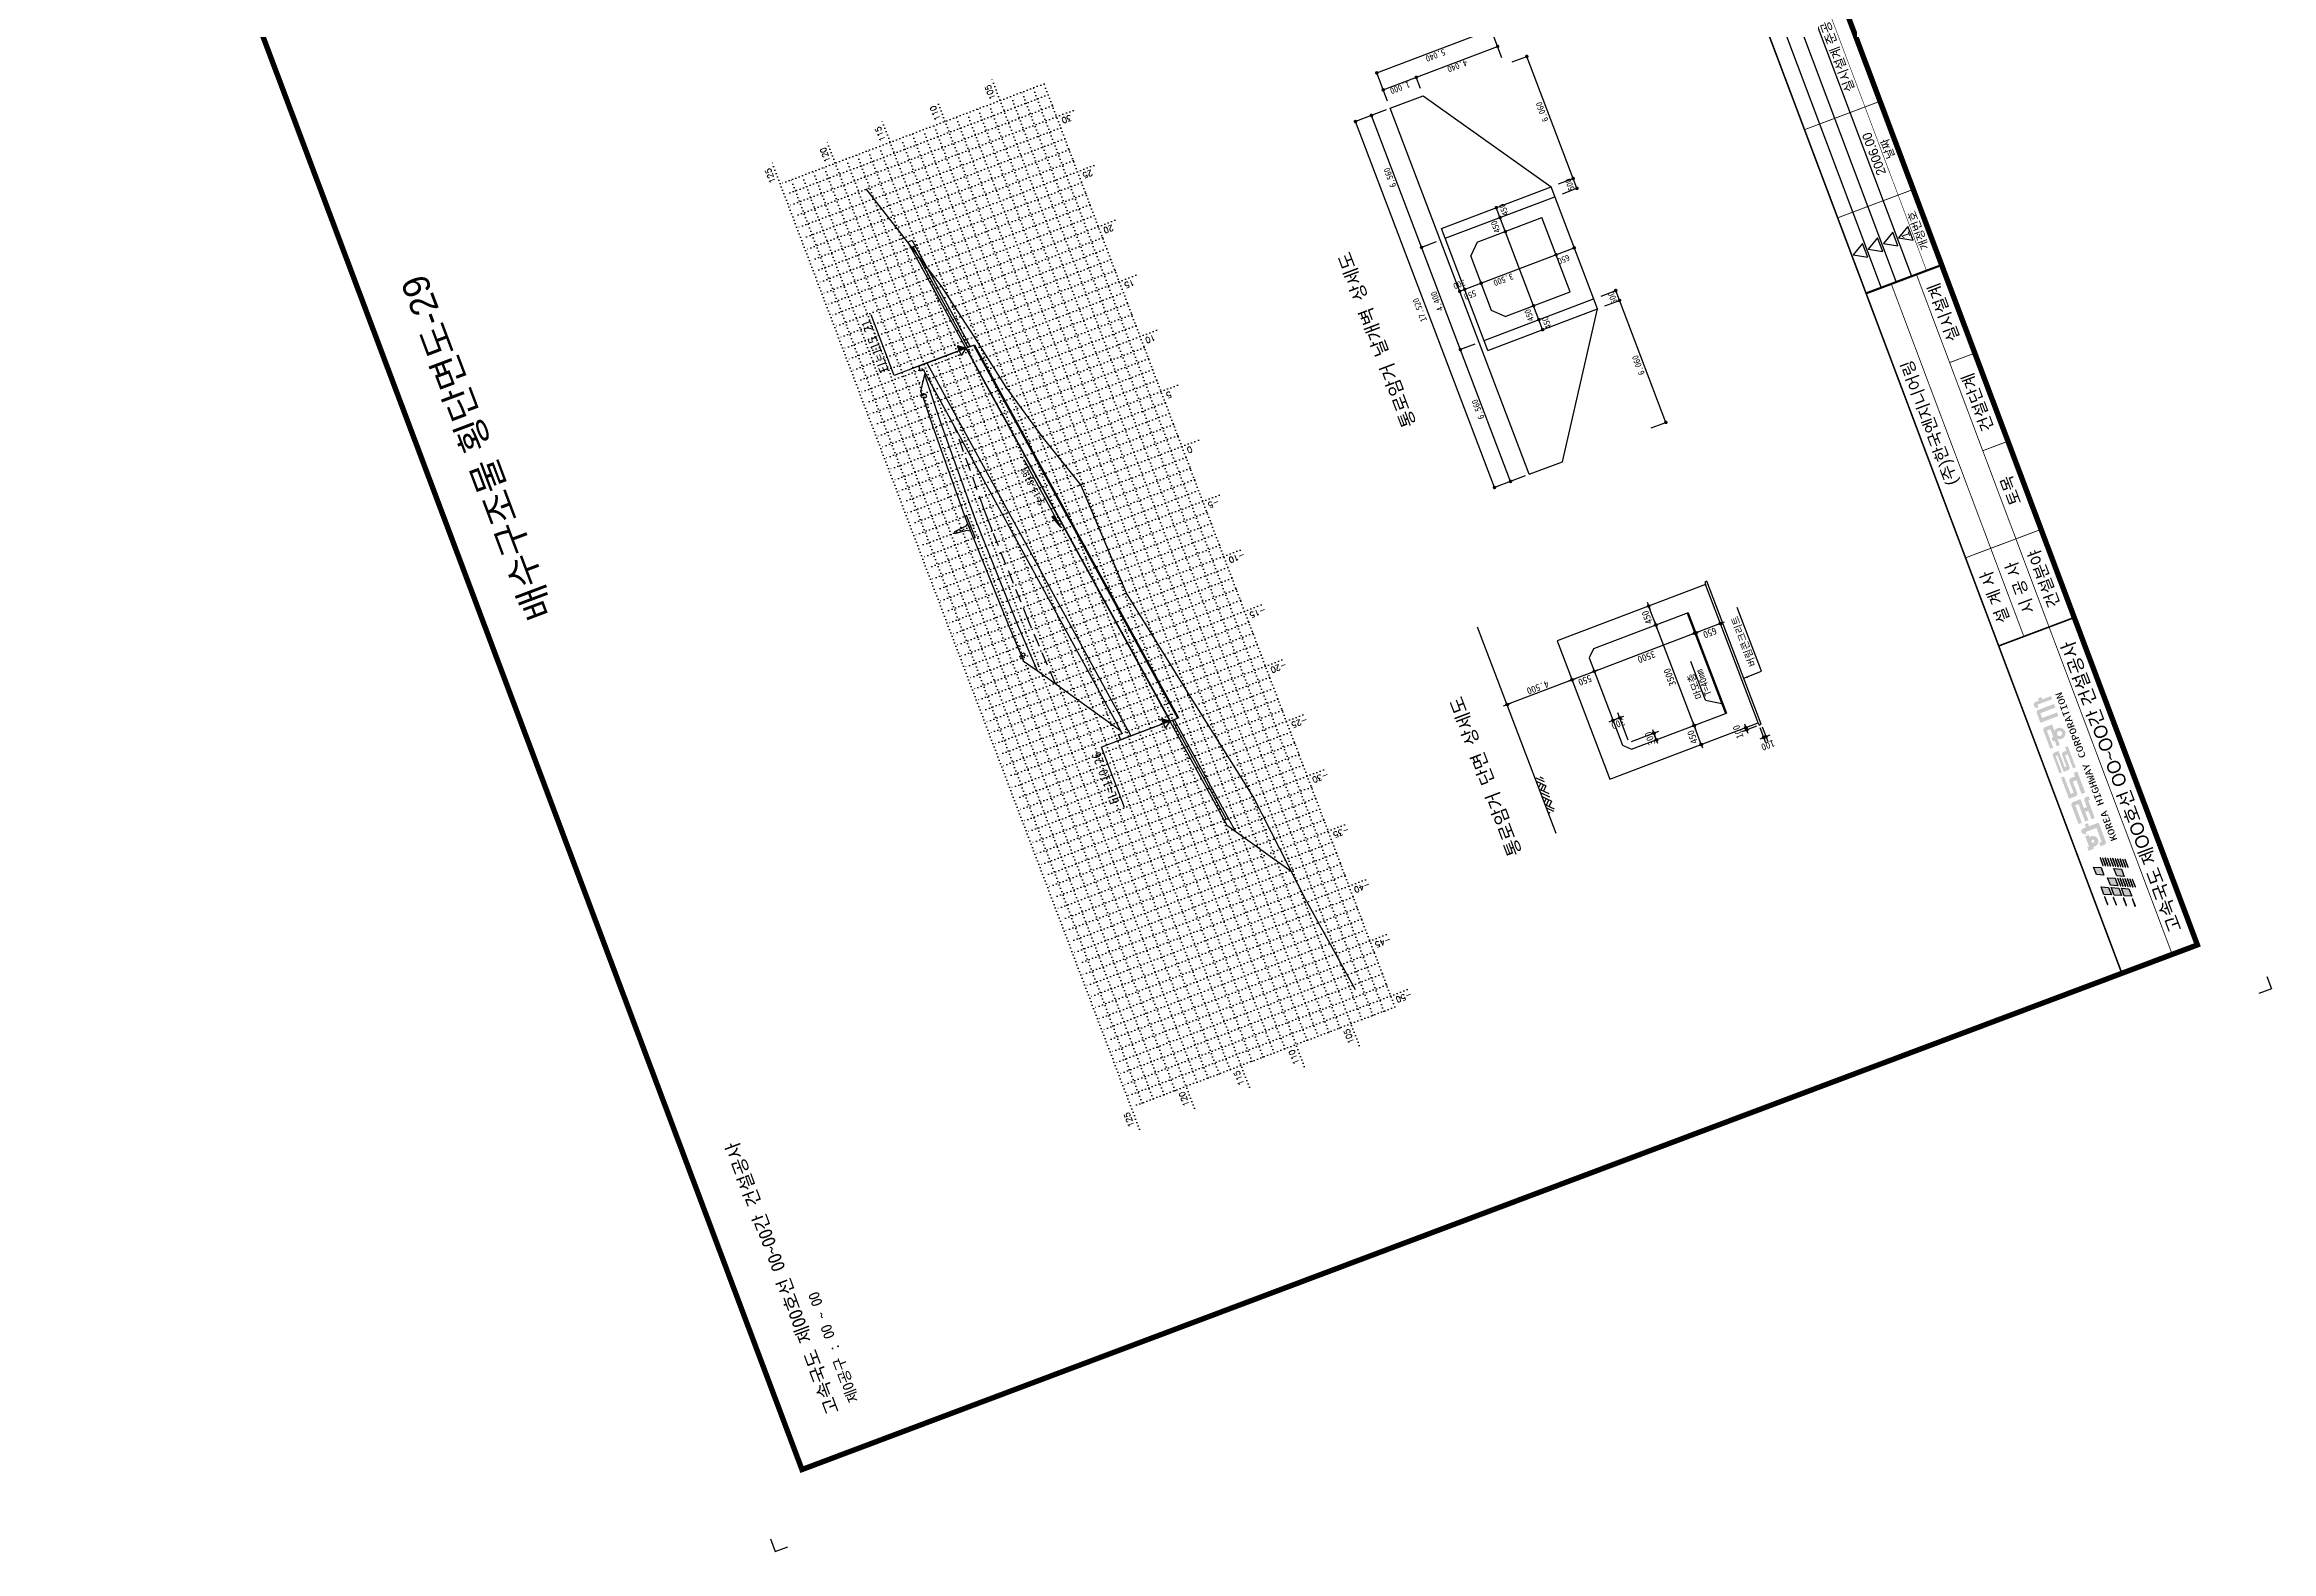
# Model space of a CAD drawing. Extents: x 217521 to 218543, y 254603 to 255798.
# Drawn here: x 217550 to 218543, y 254603 to 255275 of the extents above; entities that cross this region are included whole.
import ezdxf
from ezdxf.enums import TextEntityAlignment as Align

# ---------------------------------------------------------------- set-up
doc = ezdxf.new("R2010")
doc.units = 0
doc.header["$LTSCALE"] = 12
doc.header["$MEASUREMENT"] = 0
for name, pattern in [('A-DASHD01', [0.75, 0.5, -0.25]), ('A-DOTLN01H', [0.125, 0, -0.125]), ('CONTIN', [1000.001, 1000, -0.001])]:
    doc.linetypes.add(name, pattern=pattern)
doc.layers.get('0').update_dxf_attribs({"linetype": 'CONTINUOUS'})
for name, color, linetype in [('CC-BEDF', 3, 'A-DASHD01'), ('CC-CNTL', 1, 'A-DASHD01'), ('CC-DGNL', 7, 'CONTINUOUS'), ('CC-DIML', 1, 'CONTINUOUS'), ('CC-DIMT', 3, 'CONTINUOUS'), ('CC-DSTR-NEWC', 4, 'CONTINUOUS'), ('CC-FILL', 4, 'CONTINUOUS'), ('CC-GRID-MAJR', 3, 'A-DOTLN01H'), ('CC-GRID-MINR', 1, 'A-DOTLN01H'), ('CC-GRID-TEXT', 2, 'CONTINUOUS'), ('CC-GRND', 3, 'CONTINUOUS'), ('CC-LEAD', 1, 'CONTINUOUS'), ('CC-LEAL', 1, 'CONTINUOUS'), ('CC-LEAT', 3, 'CONTINUOUS'), ('CC-PAVE-BORD', 1, 'CONTINUOUS'), ('CC-PAVE-SGRD', 4, 'CONTINUOUS'), ('CC-STRU-MISC', 2, 'CONTINUOUS'), ('CX-BORD-LIN1', 4, 'CONTINUOUS'), ('CX-BORD-LIN2', 3, 'CONTINUOUS'), ('CX-BORD-TEX2', 7, 'CONTINUOUS'), ('CX-BORD-TEX3', 6, 'CONTINUOUS'), ('CX-MISC', 2, 'CONTINUOUS'), ('CZ-DIML', 1, 'CONTINUOUS'), ('CZ-SYMB', 2, 'CONTINUOUS'), ('CZ-TEX1', 6, 'CONTINUOUS')]:
    doc.layers.add(name, color=color, linetype=linetype)
doc.styles.add('LOGOTEXT1', font='DotumChe.ttf', dxfattribs={"width": 0.97})
doc.styles.get("Standard").update_dxf_attribs({"font": 'txt.shx', "bigfont": 'WHGTXT.SHX'})
doc.styles.add('TB_TEXT', font='Dotum.ttf')
doc.styles.add('TB_WBTXT', font='HYGTRE.TTF')
doc.styles.add('TB_WMTXT', font='DotumChe.ttf')
doc.styles.add('돋움체', font='DotumChe.ttf')
doc.styles.add('상세제목', font='DotumChe.ttf')

# ---------------------------------------------------------------- blocks, each defined once
blk = doc.blocks.new('CXGLOGO-UNIT-KHCS')
h = blk.add_hatch(color=256)
h.paths.add_polyline_path([(-7.93, -3.42), (-7.86, -3.27), (-10.86, -3.27), (-10.93, -3.42)])
h.paths.add_polyline_path([(-6.56, -0.42), (-6.49, -0.27), (-9.49, -0.27), (-9.56, -0.42)])
h.paths.add_polyline_path([(-5.01, 2.99), (-4.94, 3.14), (-7.94, 3.14), (-8.01, 2.99)])
h.paths.add_polyline_path([(-3.67, 5.93), (-3.6, 6.08), (-6.61, 6.08), (-6.67, 5.93)])
h.paths.add_polyline_path([(6.64, -6.02), (6.71, -5.87), (3.71, -5.87), (3.64, -6.02)])
h.paths.add_polyline_path([(7.02, -5.19), (7.09, -5.04), (4.09, -5.04), (4.02, -5.19)])
h.paths.add_polyline_path([(7.4, -4.36), (7.47, -4.21), (4.47, -4.21), (4.4, -4.36)])
h.paths.add_polyline_path([(7.78, -3.54), (7.84, -3.39), (4.84, -3.39), (4.77, -3.54)])
h.paths.add_polyline_path([(8.15, -2.71), (8.22, -2.56), (5.22, -2.56), (5.15, -2.71)])
h.paths.add_polyline_path([(8.53, -1.88), (8.6, -1.73), (5.6, -1.73), (5.53, -1.88)])
h.paths.add_polyline_path([(8.91, -1.05), (8.97, -0.9), (5.97, -0.9), (5.9, -1.05)])
h.paths.add_polyline_path([(9.34, -0.09), (9.41, 0.06), (6.41, 0.06), (6.34, -0.09)])
h.paths.add_polyline_path([(9.72, 0.74), (9.79, 0.89), (6.78, 0.89), (6.72, 0.74)])
h.paths.add_polyline_path([(10.09, 1.57), (10.16, 1.72), (7.16, 1.72), (7.09, 1.57)])
h.paths.add_polyline_path([(10.47, 2.4), (10.54, 2.55), (7.54, 2.55), (7.47, 2.4)])
h.paths.add_polyline_path([(-1.21, -5.97), (-1.14, -5.82), (-4.14, -5.82), (-4.21, -5.97)])
h.paths.add_polyline_path([(-0.83, -5.14), (-0.76, -4.99), (-3.76, -4.99), (-3.83, -5.14)])
h.paths.add_polyline_path([(-0.45, -4.31), (-0.39, -4.16), (-3.39, -4.16), (-3.46, -4.31)])
h.paths.add_polyline_path([(-0.08, -3.48), (-0.01, -3.33), (-3.01, -3.33), (-3.08, -3.48)])
h.paths.add_polyline_path([(0.3, -2.65), (0.37, -2.5), (-2.63, -2.5), (-2.7, -2.65)])
h.paths.add_polyline_path([(1.05, -1), (1.12, -0.85), (-1.88, -0.85), (-1.95, -1)])
h.paths.add_polyline_path([(0.68, -1.83), (0.74, -1.68), (-2.26, -1.68), (-2.32, -1.83)])
h.paths.add_polyline_path([(2.06, -0.9), (5.01, -0.9), (3.85, -3.44), (0.9, -3.44)])
h.paths.add_polyline_path([(5.19, 5.99), (8.14, 5.99), (6.98, 3.44), (4.03, 3.44)])
h.paths.add_polyline_path([(-2.69, 5.99), (0.26, 5.99), (-0.89, 3.44), (-3.85, 3.44)])
h.paths.add_polyline_path([(-0.32, 2.54), (2.63, 2.54), (1.48, 0), (-1.48, 0)])
h.paths.add_polyline_path([(-5.82, -0.9), (-2.87, -0.9), (-4.02, -3.44), (-6.98, -3.44)])
h.paths.add_polyline_path([(-4.26, 2.54), (-1.3, 2.54), (-2.46, 0), (-5.41, 0)])
at = {"linetype": 'Continuous'}
for points in [[(-5.01, 2.99), (-4.94, 3.14), (-7.94, 3.14), (-8.01, 2.99)], [(-3.67, 5.93), (-3.6, 6.08), (-6.61, 6.08), (-6.67, 5.93)], [(-4.26, 2.54), (-1.3, 2.54), (-2.46, 0), (-5.41, 0)], [(-2.69, 5.99), (0.26, 5.99), (-0.89, 3.44), (-3.85, 3.44)], [(-0.32, 2.54), (2.63, 2.54), (1.48, 0), (-1.48, 0)], [(5.19, 5.99), (8.14, 5.99), (6.98, 3.44), (4.03, 3.44)], [(9.34, -0.09), (9.41, 0.06), (6.41, 0.06), (6.34, -0.09)], [(9.72, 0.74), (9.79, 0.89), (6.78, 0.89), (6.72, 0.74)], [(10.09, 1.57), (10.16, 1.72), (7.16, 1.72), (7.09, 1.57)], [(10.47, 2.4), (10.54, 2.55), (7.54, 2.55), (7.47, 2.4)], [(-7.93, -3.42), (-7.86, -3.27), (-10.86, -3.27), (-10.93, -3.42)], [(-6.56, -0.42), (-6.49, -0.27), (-9.49, -0.27), (-9.56, -0.42)], [(-5.82, -0.9), (-2.87, -0.9), (-4.02, -3.44), (-6.98, -3.44)], [(-1.21, -5.97), (-1.14, -5.82), (-4.14, -5.82), (-4.21, -5.97)], [(-0.83, -5.14), (-0.76, -4.99), (-3.76, -4.99), (-3.83, -5.14)], [(-0.45, -4.31), (-0.39, -4.16), (-3.39, -4.16), (-3.46, -4.31)], [(-0.08, -3.48), (-0.01, -3.33), (-3.01, -3.33), (-3.08, -3.48)], [(0.3, -2.65), (0.37, -2.5), (-2.63, -2.5), (-2.7, -2.65)], [(0.68, -1.83), (0.74, -1.68), (-2.26, -1.68), (-2.32, -1.83)], [(1.05, -1), (1.12, -0.85), (-1.88, -0.85), (-1.95, -1)], [(2.06, -0.9), (5.01, -0.9), (3.85, -3.44), (0.9, -3.44)], [(6.64, -6.02), (6.71, -5.87), (3.71, -5.87), (3.64, -6.02)], [(7.02, -5.19), (7.09, -5.04), (4.09, -5.04), (4.02, -5.19)], [(7.4, -4.36), (7.47, -4.21), (4.47, -4.21), (4.4, -4.36)], [(7.78, -3.54), (7.84, -3.39), (4.84, -3.39), (4.77, -3.54)], [(8.15, -2.71), (8.22, -2.56), (5.22, -2.56), (5.15, -2.71)], [(8.53, -1.88), (8.6, -1.73), (5.6, -1.73), (5.53, -1.88)], [(8.91, -1.05), (8.97, -0.9), (5.97, -0.9), (5.9, -1.05)]]:
    blk.add_lwpolyline(points, close=True, dxfattribs=at)
blk = doc.blocks.new('CXGLOGO-KHCS')
h = blk.add_hatch(color=256)
h.paths.add_polyline_path([(14.47, 3.95, -0.000017), (14.47, 3.95), (14.47, 5.62), (15.9, 5.62), (15.9, 4.9), (19.97, 4.9), (19.97, 3.47), (19.16, 3.47, -1.35405), (15.27, 3.47), (14.94, 3.47, -0.414214)], flags=17)
h.paths.add_polyline_path([(16.62, 2.87, -1), (17.82, 2.87, -1)], flags=16)
h.paths.add_polyline_path([(22.96, 2.27), (24.16, 2.27), (24.16, 3.47), (22.96, 3.47), (22.96, 4.66, 0.414214), (22, 5.62), (21.4, 5.62), (20.33, 4.19), (21.4, 4.19), (21.4, -0.12), (15.9, -0.12), (15.9, 0.84), (14.47, 0.84), (14.47, -0.6, 0.414214), (15.42, -1.56), (22.96, -1.56)])
h.paths.add_polyline_path([(33.49, 4.66, 0.414209), (32.53, 5.62), (25.11, 5.62), (25.11, 4.3), (32.05, 4.3), (32.05, 2.99), (25.11, 2.99), (25.11, 1.67), (28.46, 1.67), (28.46, 0.48), (25.11, 0.48), (25.11, -0.84), (32.05, -0.84), (32.05, -1.56), (33.49, -1.56), (33.49, -0.48, 0.414201), (32.53, 0.48), (29.9, 0.48), (29.9, 1.67), (33.49, 1.67)])
h.paths.add_polyline_path([(41.14, 3.23), (36.6, 3.23), (36.6, 4.42), (43.54, 4.42), (43.54, 5.62), (35.16, 5.62), (35.16, 2.99, 0.414214), (36.12, 2.03), (40.67, 2.03), (40.67, 0.6), (35.16, 0.6), (35.16, -0.84), (43.54, -0.84), (43.54, 0.6), (42.1, 0.6), (42.1, 2.27, 0.414214)])
h.paths.add_polyline_path([(51.23, 2.27), (46.65, 2.27), (46.65, 2.99), (53.15, 2.99), (53.15, 4.66, 0.414214), (52.19, 5.62), (45.21, 5.62), (45.21, 4.66), (51.71, 4.66), (51.71, 3.95), (45.21, 3.95), (45.21, 2.27, 0.4142), (46.17, 1.31), (50.76, 1.31), (50.76, 0.24), (45.21, 0.24), (45.21, -0.84), (53.63, -0.84), (53.63, 0.24), (52.19, 0.24), (52.19, 1.31, 0.414214)])
h.paths.add_polyline_path([(63.18, 4.66, 0.414214), (62.22, 5.62), (55, 5.62), (55, 4.42), (61.74, 4.42), (61.74, 2.99), (58.61, 2.99), (58.61, 3.71), (57.17, 3.71), (57.17, 2.99), (55, 2.99), (55, 1.79), (57.48, 1.79, 2.236147), (60.69, 1.79), (63.18, 1.79)])
h.paths.add_polyline_path([(60.05, 0.36, -1), (58.13, 0.36, -1)], flags=16)
h.paths.add_polyline_path([(70.1, 4.66, 0.414214), (69.14, 5.62), (65.31, 5.62), (65.31, -1.56), (66.75, -1.56), (66.75, 4.42), (68.66, 4.42), (68.66, -1.56), (70.1, -1.56)])
h.paths.add_polyline_path([(73.21, 1.91), (74.16, 1.91), (74.16, 3.23), (73.21, 3.23), (73.21, 4.66, 0.414214), (72.25, 5.62), (71.41, 5.62), (70.69, 4.3), (72.01, 4.3), (72.01, -1.56), (73.21, -1.56)])
blk.add_blockref('CXGLOGO-UNIT-KHCS', (0, 0))
at = {"style": 'LOGOTEXT1', "width": 1.001879}
blk.add_text('KOREA HIGHWAY CORPORATION', height=2.5, rotation=0.14237, dxfattribs=at).set_placement((14.57, -5.93), (73.49, -5.78), align=Align.FIT)
blk = doc.blocks.new('CXBLKA1-KHCA')
at = {"layer": 'CX-BORD-LIN1', "const_width": 2}
blk.add_lwpolyline([(796, 0), (0, 0), (0, 554), (796, 554)], close=True, dxfattribs=at)
at = {"layer": 'CX-BORD-LIN1'}
for points, const_width in [([(796, 30), (0, 30)], 0.6), ([(130, 0), (130, 30)], 0.6), ([(165, 0), (165, 30)], 0.3), ([(270, 0), (270, 30)], 0.8), ([(270, 0), (270, 30)], 0.6), ([(300, 0), (300, 30)], 0.3), ([(335, 0), (335, 30)], 0.3), ([(566, 6), (270, 6)], 0.2)]:
    blk.add_lwpolyline(points, dxfattribs=dict(at, const_width=const_width))
for points in [[(285.08, 29.47), (282.34, 24.71), (287.83, 24.71)], [(285.08, 23.47), (282.34, 18.71), (287.83, 18.71)], [(285.08, 17.47), (282.34, 12.71), (287.83, 12.71)], [(285.08, 11.47), (282.34, 6.71), (287.83, 6.71)]]:
    blk.add_lwpolyline(points, close=True, dxfattribs=at)
at = {"layer": 'CX-BORD-LIN2', "const_width": 0.3}
for points in [[(270, 20), (130, 20)], [(270, 10), (0, 10)], [(200, 0), (200, 10)], [(235, 0), (235, 10)]]:
    blk.add_lwpolyline(points, dxfattribs=at)
at = {"layer": 'CX-BORD-LIN2'}
for points in [[(566, 24), (270, 24)], [(566, 18), (270, 18)], [(566, 12), (270, 12)]]:
    blk.add_lwpolyline(points, dxfattribs=at)
at = {"layer": 'CX-MISC'}
for points in [[(-20, 574), (-25, 574), (-25, 569)], [(-20, -20), (-25, -20), (-25, -15)]]:
    blk.add_lwpolyline(points, dxfattribs=at)
blk.add_blockref('CXGLOGO-KHCS', (32.49, 19.92), dxfattribs=at)
at = {"layer": 'CX-BORD-LIN1', "style": 'TB_TEXT'}
for tag, height, p in [('TR_RNUM4', 3, (285.11, 26.64)), ('TR_RDAT4', 3.5, (317.5, 27)), ('TR_DGN4', 3.5, (459.12, 27)), ('TR_CHK4', 3.5, (499.12, 27)), ('TR_APP4', 3.5, (539.12, 27)), ('TR_RNUM3', 3, (285.11, 20.64)), ('TR_RDAT3', 3.5, (317.5, 21)), ('TR_RDAT2', 3.5, (317.5, 15)), ('TR_DGN3', 3.5, (459.12, 21)), ('TR_DGN2', 3.5, (459.12, 15)), ('TR_CHK3', 3.5, (499.12, 21)), ('TR_CHK2', 3.5, (499.12, 15)), ('TR_APP3', 3.5, (539.12, 21)), ('TR_APP2', 3.5, (539.12, 15)), ('TR_RNUM2', 3, (285.11, 14.64)), ('TR_RNUM1', 3, (285.11, 8.64)), ('TR_RDAT1', 3.5, (317.5, 9)), ('TR_DGN1', 3.5, (459.12, 9)), ('TR_CHK1', 3.5, (499.12, 9)), ('TR_APP1', 3.5, (539.12, 9))]:
    blk.add_attdef(tag, text='', height=height, dxfattribs=at).set_placement(p, align=Align.MIDDLE_CENTER)
for tag, p in [('TR_RCON4', (342.3, 27)), ('TR_RCON3', (342.3, 21)), ('TR_RCON2', (342.3, 15)), ('TR_RCON1', (342.3, 9))]:
    blk.add_attdef(tag, text='', height=3.5, dxfattribs=at).set_placement(p, align=Align.MIDDLE_LEFT)
at = {"layer": 'CX-BORD-LIN2', "style": 'TB_TEXT'}
blk.add_attdef('TD_VERSION', text='', height=3, rotation=90, dxfattribs=at).set_placement((800.5, 48.01), align=Align.MIDDLE_CENTER)
at = {"layer": 'CX-BORD-TEX2', "style": 'TB_WMTXT'}
for tag, height, p in [('TB_CNAME', 5, (15.34, 531.83)), ('TB_CSCOP', 4, (16.63, 523.83))]:
    blk.add_attdef(tag, text='', height=height, dxfattribs=at).set_placement(p, align=Align.BOTTOM_LEFT)
at = {"layer": 'CX-BORD-TEX2', "style": 'TB_WBTXT'}
for tag, height, p in [('TB_MTITIL', 10, (398, 533.33)), ('TB_STITL', 7, (398, 518.33))]:
    blk.add_attdef(tag, text='', height=height, dxfattribs=at).set_placement(p, align=Align.MIDDLE_CENTER)
at = {"layer": 'CX-BORD-TEX3', "style": 'TB_TEXT'}
for s, height, p in [('설 계 사', 4.5, (147.5, 25)), ('시 공 사', 4.5, (147.5, 15)), ('건설분야', 4.5, (147.5, 5.53)), ('건설단계', 4.5, (217.5, 5.53)), ('개정번호', 3, (285.08, 3.66)), ('날짜', 3, (317.5, 3.66))]:
    blk.add_text(s, height=height, dxfattribs=at).set_placement(p, align=Align.MIDDLE)
for tag, height, p in [('TD_DCOMP', 4.5, (217.5, 25)), ('TD_CSECT', 4.5, (611, 25)), ('TD_CDIST', 4.5, (656, 25)), ('TD_DNAME_TOP', 4.5, (755, 25)), ('TD_CCOMP', 4.5, (217.5, 15)), ('TD_HSCAL', 4.5, (626.7, 15.24)), ('TD_VSCAL', 4.5, (655.78, 15.24)), ('TD_DNAME_MAIN', 4.5, (755, 19.01)), ('TD_CNAME', 5, (65, 5.75)), ('TD_DNAME_BOT', 3, (755, 13.65)), ('TD_FIELD', 4.5, (182.5, 5.53)), ('TD_CSTEP', 4.5, (253.24, 5.53)), ('TD_DWGCODE', 4.5, (641, 5.39)), ('TD_DWGNO', 4.5, (755, 5.39))]:
    blk.add_attdef(tag, text='', height=height, dxfattribs=at).set_placement(p, align=Align.MIDDLE_CENTER)
blk = doc.blocks.new('CZHEGRD')
for p, q in [((-7, -1), (-6, 0)), ((-4.56, 0), (-7, -2.44)), ((-3, 0), (-5.5, -2.5)), ((-3, 0), (-1.5, -1.5)), ((-2.5, -2.5), (0, 0)), ((1.44, 0), (-1.06, -2.5)), ((3, 0), (0.5, -2.5)), ((3, 0), (4.5, -1.5)), ((3.5, -2.5), (6, 0)), ((-3.5, -2.5), (-4.5, -1.5)), ((-2.22, -2.22), (-3.72, -0.72)), ((2.5, -2.5), (1.5, -1.5)), ((3.78, -2.22), (2.28, -0.72)), ((7, -0.44), (4.94, -2.5)), ((7, -2), (6.5, -2.5))]:
    blk.add_line(p, q)
blk = doc.blocks.new('CZDIMD1')
h = blk.add_hatch(color=256)
edge = h.paths.add_edge_path()
edge.add_arc((0, 0), 0.5, 0, 360)
blk.add_line((-1.5, 0), (1.5, 0))
blk.add_circle((0, 0), 0.5)

msp = doc.modelspace()

# ---------------------------------------------------------------- hatches: boundary and pattern name
at = {"layer": 'CC-LEAL'}
for points in [[(217957.03, 255140.3), (217957.83, 255138.17), (217960.71, 255139.26)], [(217999.06, 255064.26), (218000.14, 255064.85), (218003.1, 255059.43)], [(218048.01, 254973.97), (218048.82, 254971.84), (218051.69, 254972.94)]]:
    msp.add_hatch(color=256, dxfattribs=at).paths.add_polyline_path(points)

# ---------------------------------------------------------------- linework, layer by layer
at = {"layer": 'CC-BEDF'}
for p, q in [((217968.83, 255067.57), (217955.86, 255103.87)), ((217970.7, 255062.65), (217968.83, 255067.57)), ((217972.57, 255057.73), (217970.7, 255062.65)), ((217988.71, 255017.69), (217972.57, 255057.73)), ((218000.67, 254989.62), (217988.71, 255017.69))]:
    msp.add_line(p, q, dxfattribs=at)
at = {"layer": 'CC-CNTL', "linetype": 'CONTIN'}
msp.add_line((218013.44, 255078.89), (218010.5, 255077.77), dxfattribs=at)
at = {"layer": 'CC-DGNL'}
msp.add_line((217934.86, 255186.52), (217960.71, 255139.26), dxfattribs=at)
at = {"layer": 'CC-DGNL', "linetype": 'CONTIN'}
for p, q in [((217945.83, 255105), (217941.64, 255117.49)), ((217960.35, 255064.35), (217945.83, 255105)), ((217964.09, 255054.51), (217960.35, 255064.35)), ((217964.09, 255054.51), (217980.23, 255014.47)), ((217980.23, 255014.47), (217985.39, 255002.35)), ((218051.69, 254972.94), (218077.09, 254926.5))]:
    msp.add_line(p, q, dxfattribs=at)
at = {"layer": 'CC-DIML'}
for p, q in [((218143.99, 255262.04), (218195.01, 255281.43)), ((218146.86, 255254.48), (218197.88, 255273.87)), ((218199.8, 255268.83), (218195.01, 255281.43)), ((218204.38, 255266.92), (218210.88, 255269.39)), ((218233.24, 255210.57), (218210.88, 255269.39)), ((218148.77, 255249.45), (218143.99, 255262.04)), ((218163.53, 255255.05), (218161.61, 255260.09)), ((218148.1, 255245.53), (218134.46, 255240.35)), ((218203.62, 255079.84), (218141.6, 255243.06)), ((218196.48, 255077.13), (218134.46, 255240.35)), ((218225.05, 255212.51), (218231.56, 255214.98)), ((218226.73, 255208.1), (218233.24, 255210.57)), ((218217.95, 255147.55), (218197.28, 255201.95)), ((218170.45, 255186.71), (218163.95, 255184.24)), ((218181, 255164.64), (218232.02, 255184.03)), ((218244.05, 255162.51), (218250.56, 255164.98)), ((218272.91, 255106.17), (218250.56, 255164.98)), ((218245.73, 255158.1), (218252.23, 255160.57)), ((218187.77, 255141.13), (218181.27, 255138.66)), ((218266.4, 255103.69), (218272.91, 255106.17)), ((218210.12, 255082.31), (218196.48, 255077.13))]:
    msp.add_line(p, q, dxfattribs=at)
at = {"layer": 'CC-DIML', "linetype": 'Continuous'}
for p, q in [((218268.44, 255015.81), (218265.22, 255024.28)), ((218223.98, 254922.77), (218188.97, 255014.88)), ((218285.48, 254970.97), (218268.44, 255015.81)), ((218297.22, 255016.49), (218286.25, 255012.32)), ((218285.85, 255012.17), (218241.01, 254995.13)), ((218241.01, 254995.13), (218231.04, 254991.34)), ((218231.04, 254991.34), (218202.1, 254980.35)), ((218252.31, 254974.4), (218249.32, 254973.27)), ((218256.08, 254964.48), (218251.47, 254976.61)), ((218257.6, 254963.79), (218269.73, 254968.4)), ((218268.66, 254964.58), (218267.53, 254967.56)), ((218288.7, 254962.5), (218285.48, 254970.97)), ((218313.34, 254970.72), (218306.73, 254968.21)), ((218308.93, 254969.04), (218308.55, 254970.04)), ((218314.87, 254970.04), (218317.38, 254963.42)), ((218315.86, 254970.41), (218318.38, 254963.8)), ((218317.54, 254966), (218316.54, 254965.62))]:
    msp.add_line(p, q, dxfattribs=at)
at = {"layer": 'CC-DIML', "const_width": 0.787}
for points in [[(218198.02, 255273.51, 1), (218197.74, 255274.24, 1)], [(218144.13, 255261.67, 1), (218143.85, 255262.41, 1)], [(218211.02, 255269.02, 1), (218210.75, 255269.76, 1)], [(218147, 255254.12, 1), (218146.72, 255254.85, 1)], [(218161.75, 255259.72, 1), (218161.47, 255260.46, 1)], [(218141.74, 255242.69, 1), (218141.46, 255243.43, 1)], [(218134.6, 255239.98, 1), (218134.32, 255240.72, 1)], [(218231.7, 255214.61, 1), (218231.42, 255215.35, 1)], [(218233.38, 255210.2, 1), (218233.1, 255210.94, 1)], [(218197.42, 255201.59, 1), (218197.14, 255202.32, 1)], [(218199.09, 255197.18, 1), (218198.81, 255197.91, 1)], [(218164.09, 255183.87, 1), (218163.81, 255184.61, 1)], [(218201.47, 255190.93, 1), (218201.19, 255191.66, 1)], [(218232.16, 255183.66, 1), (218231.89, 255184.39, 1)], [(218224.08, 255180.59, 1), (218223.8, 255181.32, 1)], [(218181.14, 255164.27, 1), (218180.86, 255165, 1)], [(218183.34, 255165.11, 1), (218183.06, 255165.84, 1)], [(218190.7, 255167.9, 1), (218190.42, 255168.64, 1)], [(218250.7, 255164.62, 1), (218250.42, 255165.35, 1)], [(218214.04, 255157.84, 1), (218213.76, 255158.57, 1)], [(218252.37, 255160.21, 1), (218252.09, 255160.94, 1)], [(218216.42, 255151.59, 1), (218216.14, 255152.33, 1)], [(218218.09, 255147.18, 1), (218217.81, 255147.91, 1)], [(218181.41, 255138.29, 1), (218181.13, 255139.02, 1)], [(218273.05, 255105.8, 1), (218272.77, 255106.53, 1)], [(218196.62, 255076.76, 1), (218196.35, 255077.49, 1)], [(218203.76, 255079.47, 1), (218203.48, 255080.2, 1)]]:
    msp.add_lwpolyline(points, format="xyb", close=True, dxfattribs=at)
at = {"layer": 'CC-DSTR-NEWC'}
for p, q in [((218149.99, 255246.25), (218164.74, 255251.86)), ((218212.01, 255083.02), (218149.99, 255246.25)), ((218164.74, 255251.86), (218221.69, 255211.23)), ((218172.87, 255192.68), (218221.69, 255211.23)), ((218174.54, 255188.27), (218223.36, 255206.82)), ((218242.36, 255156.82), (218221.69, 255211.23)), ((218188.68, 255186.49), (218217.65, 255197.5)), ((218230.22, 255164.41), (218217.65, 255197.5)), ((218193.54, 255138.27), (218172.87, 255192.68)), ((218188.68, 255186.49), (218185.95, 255180.4)), ((218195.17, 255156.14), (218185.95, 255180.4)), ((218201.25, 255153.4), (218230.22, 255164.41)), ((218191.87, 255142.68), (218240.69, 255161.23)), ((218193.54, 255138.27), (218242.36, 255156.82)), ((218201.25, 255153.4), (218195.17, 255156.14)), ((218226.77, 255088.63), (218242.36, 255156.82)), ((217960.71, 255139.26), (218051.69, 254972.94)), ((217960.9, 255139.34), (218051.89, 254973.01)), ((217964.12, 255140.56), (218055.1, 254974.23)), ((217964.62, 255140.75), (218055.6, 254974.42)), ((217942.57, 255128.17), (218029.74, 254968.8)), ((217943.39, 255132.68), (218034.37, 254966.36)), ((218212.01, 255083.02), (218226.77, 255088.63))]:
    msp.add_line(p, q, dxfattribs=at)
at = {"layer": 'CC-DSTR-NEWC', "linetype": 'Continuous'}
for p, q in [((218291.21, 255035.3), (218290.21, 255034.92)), ((218290.21, 255034.92), (218290.59, 255033.92)), ((218315.44, 254971.52), (218291.21, 255035.3)), ((218290.59, 255033.92), (218224.42, 255008.78)), ((218302.33, 255003.03), (218290.59, 255033.92)), ((218282.45, 255021.13), (218299.49, 254976.29)), ((218282.85, 255021.29), (218299.89, 254976.44)), ((218224.42, 255008.78), (218247.9, 254946.99)), ((218314.07, 254972.14), (218302.33, 255003.03)), ((218247.9, 254946.99), (218314.07, 254972.14)), ((218314.07, 254972.14), (218314.45, 254971.14)), ((218314.45, 254971.14), (218315.44, 254971.52))]:
    msp.add_line(p, q, dxfattribs=at)
at = {"layer": 'CC-DSTR-NEWC'}
for points in [[(217942.57, 255128.17), (217942.01, 255129.64), (217940.54, 255129.08), (217939.7, 255131.28), (217964.62, 255140.75)], [(218029.74, 254968.8), (218030.3, 254967.33), (218028.83, 254966.77), (218029.67, 254964.57), (218055.6, 254974.42)]]:
    msp.add_lwpolyline(points, dxfattribs=at)
at = {"layer": 'CC-DSTR-NEWC', "linetype": 'Continuous'}
msp.add_lwpolyline([(218282.85, 255021.29), (218240.59, 255005.23), (218238.74, 255001.1), (218253.51, 254962.24), (218257.63, 254960.38), (218299.89, 254976.44)], dxfattribs=at)
at = {"layer": 'CC-FILL', "linetype": 'CONTIN'}
for p, q in [((217940.71, 255119.95), (217942.57, 255128.17)), ((217941.36, 255118.23), (217940.71, 255119.95)), ((217985.67, 255001.61), (217986.33, 254999.89)), ((217986.33, 254999.89), (217992.48, 254995.49)), ((217992.48, 254995.49), (218029.74, 254968.8)), ((218077.09, 254926.5), (218105.79, 254906.02))]:
    msp.add_line(p, q, dxfattribs=at)
at = {"layer": 'CC-GRID-MAJR'}
for p, q in [((218136.18, 254828.23), (217972.27, 255259.58)), ((218008.54, 255245.31), (217883.55, 255197.82)), ((218111.67, 254818.92), (217947.76, 255250.26)), ((218087.16, 254809.61), (217923.26, 255240.95)), ((218062.65, 254800.3), (217898.75, 255231.64)), ((218038.15, 254790.98), (217874.24, 255222.32)), ((218017.86, 255220.8), (217892.87, 255173.31)), ((218027.17, 255196.3), (217902.18, 255148.8)), ((218036.48, 255171.79), (217911.49, 255124.29)), ((218045.8, 255147.28), (217920.8, 255099.78)), ((218055.11, 255122.77), (217930.12, 255075.28)), ((218064.42, 255098.26), (217939.43, 255050.77)), ((218073.73, 255073.76), (217948.74, 255026.26)), ((218083.05, 255049.25), (217958.06, 255001.75)), ((218092.36, 255024.74), (217967.37, 254977.24)), ((218101.67, 255000.23), (217976.68, 254952.74)), ((218110.99, 254975.72), (217985.99, 254928.23)), ((218120.3, 254951.21), (217995.31, 254903.72)), ((218129.61, 254926.71), (218004.62, 254879.21)), ((218138.92, 254902.2), (218013.93, 254854.7)), ((218148.24, 254877.69), (218023.25, 254830.2)), ((218157.55, 254853.18), (218032.56, 254805.69))]:
    msp.add_line(p, q, dxfattribs=at)
at = {"layer": 'CC-GRID-MINR'}
for p, q in [((217995.6, 255257.22), (217877.97, 255212.52)), ((218142.26, 254841.76), (217985.8, 255253.5)), ((218147.16, 254843.62), (217990.7, 255255.36)), ((218152.06, 254845.49), (217995.6, 255257.22)), ((217997.47, 255252.32), (217879.83, 255207.62)), ((217999.33, 255247.42), (217881.69, 255202.72)), ((218117.75, 254832.45), (217961.29, 255244.18)), ((218122.65, 254834.31), (217966.19, 255246.05)), ((218127.55, 254836.17), (217971.1, 255247.91)), ((218137.35, 254839.9), (217980.9, 255251.63)), ((218003.05, 255237.62), (217885.42, 255192.91)), ((218004.92, 255232.71), (217887.28, 255188.01)), ((218088.34, 254821.27), (217931.88, 255233.01)), ((218093.24, 254823.14), (217936.79, 255234.87)), ((218098.14, 254825), (217941.69, 255236.73)), ((218103.04, 254826.86), (217946.59, 255238.6)), ((218112.85, 254830.59), (217956.39, 255242.32)), ((218006.78, 255227.81), (217889.14, 255183.11)), ((218008.64, 255222.91), (217891, 255178.21)), ((218063.83, 254811.96), (217907.38, 255223.7)), ((218068.73, 254813.82), (217912.28, 255225.56)), ((218073.63, 254815.69), (217917.18, 255227.42)), ((218078.54, 254817.55), (217922.08, 255229.28)), ((218039.32, 254802.65), (217882.87, 255214.38)), ((218044.22, 254804.51), (217887.77, 255216.25)), ((218049.13, 254806.37), (217892.67, 255218.11)), ((218012.37, 255213.11), (217894.73, 255168.41)), ((218054.03, 254808.24), (217897.57, 255219.97)), ((218014.23, 255208.21), (217896.59, 255163.5)), ((218016.09, 255203.3), (217898.45, 255158.6)), ((218017.96, 255198.4), (217900.32, 255153.7)), ((218021.68, 255188.6), (217904.04, 255143.9)), ((218023.54, 255183.7), (217905.9, 255139)), ((218025.41, 255178.8), (217907.77, 255134.1)), ((218027.27, 255173.9), (217909.63, 255129.19)), ((218030.99, 255164.09), (217913.35, 255119.39)), ((218032.86, 255159.19), (217915.22, 255114.49)), ((218034.72, 255154.29), (217917.08, 255109.59)), ((218036.58, 255149.39), (217918.94, 255104.69)), ((218040.31, 255139.58), (217922.67, 255094.88)), ((218042.17, 255134.68), (217924.53, 255089.98)), ((218044.03, 255129.78), (217926.39, 255085.08)), ((218045.89, 255124.88), (217928.25, 255080.18)), ((218049.62, 255115.08), (217931.98, 255070.37)), ((218051.48, 255110.17), (217933.84, 255065.47)), ((218053.34, 255105.27), (217935.71, 255060.57)), ((218055.21, 255100.37), (217937.57, 255055.67)), ((218058.93, 255090.57), (217941.29, 255045.87)), ((218060.79, 255085.67), (217943.16, 255040.96)), ((218062.66, 255080.76), (217945.02, 255036.06)), ((218064.52, 255075.86), (217946.88, 255031.16)), ((218068.24, 255066.06), (217950.61, 255021.36)), ((218070.11, 255061.16), (217952.47, 255016.46)), ((218071.97, 255056.26), (217954.33, 255011.55)), ((218073.83, 255051.35), (217956.19, 255006.65)), ((218077.56, 255041.55), (217959.92, 254996.85)), ((218079.42, 255036.65), (217961.78, 254991.95)), ((218081.28, 255031.75), (217963.64, 254987.05)), ((218083.14, 255026.85), (217965.51, 254982.15)), ((218086.87, 255017.04), (217969.23, 254972.34)), ((218088.73, 255012.14), (217971.09, 254967.44)), ((218090.59, 255007.24), (217972.96, 254962.54)), ((218092.46, 255002.34), (217974.82, 254957.64)), ((218096.18, 254992.54), (217978.54, 254947.83)), ((218098.05, 254987.63), (217980.41, 254942.93)), ((218099.91, 254982.73), (217982.27, 254938.03)), ((218101.77, 254977.83), (217984.13, 254933.13)), ((218105.5, 254968.03), (217987.86, 254923.33)), ((218107.36, 254963.13), (217989.72, 254918.42)), ((218109.22, 254958.22), (217991.58, 254913.52)), ((218111.08, 254953.32), (217993.44, 254908.62)), ((218114.81, 254943.52), (217997.17, 254898.82)), ((218116.67, 254938.62), (217999.03, 254893.92)), ((218118.53, 254933.72), (218000.89, 254889.01)), ((218120.4, 254928.81), (218002.76, 254884.11)), ((218124.12, 254919.01), (218006.48, 254874.31)), ((218125.98, 254914.11), (218008.34, 254869.41)), ((218127.85, 254909.21), (218010.21, 254864.51)), ((218129.71, 254904.31), (218012.07, 254859.6)), ((218133.43, 254894.5), (218015.8, 254849.8)), ((218135.3, 254889.6), (218017.66, 254844.9)), ((218137.16, 254884.7), (218019.52, 254840)), ((218139.02, 254879.8), (218021.38, 254835.1)), ((218142.75, 254869.99), (218025.11, 254825.29)), ((218144.61, 254865.09), (218026.97, 254820.39)), ((218146.47, 254860.19), (218028.83, 254815.49)), ((218148.33, 254855.29), (218030.7, 254810.59)), ((218152.06, 254845.49), (218034.42, 254800.79))]:
    msp.add_line(p, q, dxfattribs=at)
at = {"layer": 'CC-GRND', "linetype": 'CONTIN'}
for p, q in [((218032.32, 255029.97), (218011.97, 255078.33)), ((218112.8, 254892.27), (218134.36, 254853.18))]:
    msp.add_line(p, q, dxfattribs=at)
for points in [[(218011.97, 255078.33), (217994.72, 255099.82), (217978.78, 255121.81), (217964.43, 255144.41), (217949.92, 255166.94), (217933.22, 255188.64), (217916.32, 255210.27)], [(218112.8, 254892.27), (218088.84, 254939.26), (218060.46, 254984.57), (218032.32, 255029.97)]]:
    msp.add_lwpolyline(points, dxfattribs=at)
at = {"layer": 'CC-LEAD'}
for p, q in [((217960.71, 255139.26), (217936.33, 255130)), ((218290.55, 254982.28), (218283.98, 254999.59)), ((218290.55, 254982.28), (218297.79, 254980.77)), ((218051.69, 254972.94), (218027.31, 254963.67))]:
    msp.add_line(p, q, dxfattribs=at)
at = {"layer": 'CC-LEAL'}
for p, q in [((217928.74, 255127.12), (217918.48, 255154.12)), ((217960.71, 255139.26), (217928.74, 255127.12)), ((217957.83, 255138.17), (217957.03, 255140.3)), ((217960.71, 255139.26), (217957.03, 255140.3)), ((217957.83, 255138.17), (217958.64, 255136.05)), ((217960.71, 255139.26), (217958.64, 255136.05)), ((218003.1, 255059.43), (217986.75, 255089.41)), ((218003.1, 255059.43), (217999.06, 255064.26)), ((218051.69, 254972.94), (218021.29, 254961.39)), ((218051.69, 254972.94), (218048.01, 254973.97)), ((218048.82, 254971.84), (218048.01, 254973.97)), ((218048.82, 254971.84), (218049.62, 254969.72)), ((218051.69, 254972.94), (218049.62, 254969.72)), ((218031.55, 254934.39), (218021.29, 254961.39))]:
    msp.add_line(p, q, dxfattribs=at)
at = {"layer": 'CC-LEAL', "linetype": 'Continuous'}
for p, q in [((218315.6, 254995.15), (218304.76, 255023.66)), ((218307.62, 254992.11), (218315.6, 254995.15))]:
    msp.add_line(p, q, dxfattribs=at)
msp.add_solid([(218307.62, 254992.11), (218309.48, 254992.19), (218309.27, 254992.74)], dxfattribs=at)
at = {"layer": 'CC-PAVE-BORD'}
for p, q in [((217936.13, 255184.2), (217937.11, 255184.57)), ((217937.11, 255184.57), (217961.69, 255139.64))]:
    msp.add_line(p, q, dxfattribs=at)
at = {"layer": 'CC-PAVE-BORD', "linetype": 'CONTIN'}
for p, q in [((217961.09, 255064.63), (217960.35, 255064.35)), ((217964.83, 255054.79), (217961.09, 255064.63)), ((217964.09, 255054.51), (217964.83, 255054.79)), ((218052.67, 254973.31), (218076.8, 254929.19)), ((218075.82, 254928.82), (218076.8, 254929.19))]:
    msp.add_line(p, q, dxfattribs=at)
at = {"layer": 'CC-PAVE-SGRD'}
for q in [(217934.86, 255186.52), (217962.67, 255140.01)]:
    msp.add_line((217936.82, 255187.26), q, dxfattribs=at)
at = {"layer": 'CC-PAVE-SGRD', "linetype": 'CONTIN'}
for p, q in [((217949.4, 255106.36), (217942.38, 255127.32)), ((217963.93, 255065.71), (217949.4, 255106.36)), ((217965.8, 255060.79), (217963.93, 255065.71)), ((217965.8, 255060.79), (217967.67, 255055.87)), ((217967.67, 255055.87), (217983.81, 255015.83)), ((217983.81, 255015.83), (217992.48, 254995.49)), ((218053.65, 254973.68), (218080.98, 254923.72))]:
    msp.add_line(p, q, dxfattribs=at)
at = {"layer": 'CC-STRU-MISC', "linetype": 'CONTIN'}
for p, q in [((217941.36, 255118.23), (217940.63, 255117.95)), ((217940.63, 255117.95), (217940.79, 255117.5)), ((217940.79, 255117.5), (217941.64, 255117.49)), ((217942.83, 255118.79), (217941.36, 255118.23)), ((217941.64, 255117.49), (217942.07, 255117.48)), ((217942.07, 255117.48), (217942.2, 255117.14)), ((217942.2, 255117.14), (217943.3, 255117.56)), ((217943.3, 255117.56), (217942.83, 255118.79)), ((217960.66, 255059.85), (217955.61, 255057.34)), ((217955.61, 255057.34), (217955.89, 255056.6)), ((217955.89, 255056.6), (217961.33, 255058.08)), ((217961.28, 255060.79), (217960.66, 255059.85)), ((217961.65, 255060.93), (217961.28, 255060.79)), ((217961.33, 255058.08), (217962.43, 255057.79)), ((217962.43, 255057.79), (217962.79, 255057.93)), ((217984.77, 255001.78), (217985.39, 255002.35)), ((217984.94, 255001.34), (217984.77, 255001.78)), ((217985.67, 255001.61), (217984.94, 255001.34)), ((217985.39, 255002.35), (217985.7, 255002.64)), ((217985.57, 255002.98), (217986.68, 255003.4)), ((217985.7, 255002.64), (217985.57, 255002.98)), ((217987.14, 255002.17), (217985.67, 255001.61)), ((217986.68, 255003.4), (217987.14, 255002.17))]:
    msp.add_line(p, q, dxfattribs=at)

# ---------------------------------------------------------------- block references
ref = msp.add_blockref('CXBLKA1-KHCA', (218509.92, 254873.12), dxfattribs=dict(xscale=1.199999999999999, yscale=1.199999999999999, rotation=110.6090800923279))
ref.add_attrib('TB_MTITIL', '배수구조물 횡단면도-29', dxfattribs={"layer": 'CX-BORD-TEX2', "height": 12, "rotation": 110.60908, "style": 'TB_WBTXT'}).set_placement((217742.78, 255094.88), align=Align.MIDDLE_CENTER)
ref.add_attrib('TB_CNAME', '고속국도 제OO호선 OO~OO간 건설공사', dxfattribs={"layer": 'CX-BORD-TEX2', "height": 6, "rotation": 110.60908, "style": 'TB_WMTXT'}).set_placement((217906.09, 254665.71), align=Align.BOTTOM_LEFT)
ref.add_attrib('TB_CSCOP', '제O공구 : OO ~ OO', dxfattribs={"layer": 'CX-BORD-TEX2', "height": 4.8, "rotation": 110.60908, "style": 'TB_WMTXT'}).set_placement((217914.53, 254670.54), align=Align.BOTTOM_LEFT)
ref.add_attrib('TD_CNAME', '고속국도 제OO호선 OO~OO간 건설공사', dxfattribs={"layer": 'CX-BORD-TEX3', "height": 6, "rotation": 110.60908, "style": 'TB_TEXT'}).set_placement((218476.01, 254943.7), align=Align.MIDDLE_CENTER)
ref.add_attrib('TD_DCOMP', '(주)한국엔지니어링 ', dxfattribs={"layer": 'CX-BORD-TEX3', "height": 5.4, "rotation": 110.60908, "style": 'TB_TEXT'}).set_placement((218389.97, 255106.85), align=Align.MIDDLE_CENTER)
ref.add_attrib('TD_FIELD', '토목', dxfattribs={"layer": 'CX-BORD-TEX3', "height": 5.4, "rotation": 110.60908, "style": 'TB_TEXT'}).set_placement((218426.63, 255075.77), align=Align.MIDDLE_CENTER)
ref.add_attrib('TD_CSTEP', '실시설계', dxfattribs={"layer": 'CX-BORD-TEX3', "height": 5.4, "rotation": 110.60908, "style": 'TB_TEXT'}).set_placement((218396.75, 255155.23), align=Align.MIDDLE_CENTER)
ref.add_attrib('TR_RNUM1', '1', dxfattribs={"layer": 'CX-BORD-LIN1', "height": 3.6, "rotation": 110.60908, "style": 'TB_TEXT'}).set_placement((218379.8, 255189.7), align=Align.MIDDLE_CENTER)
ref.add_attrib('TR_RDAT1', '2006.00', dxfattribs={"layer": 'CX-BORD-LIN1', "height": 4.2, "rotation": 110.60908, "style": 'TB_TEXT'}).set_placement((218365.71, 255225.93), align=Align.MIDDLE_CENTER)
ref.add_attrib('TR_RCON1', '실시설계 준공', dxfattribs={"layer": 'CX-BORD-LIN1', "height": 4.2, "rotation": 110.60908, "style": 'TB_TEXT'}).set_placement((218355.23, 255253.79), align=Align.MIDDLE_LEFT)
at = {"layer": 'CZ-DIML'}
for p, xscale, yscale, zscale, rotation in [((218265.22, 255024.28), 1.179801793285888, 1.179801793285888, 1.179801793285888, 290.8062414893529), ((218268.44, 255015.81), 1.179801793285888, 1.179801793285888, 1.179801793285888, 110.8062414893528), ((218268.44, 255015.81), 1.179801793285888, 1.179801793285888, 1.179801793285888, 290.8062414893529), ((218297.22, 255016.49), 1.179801793313094, 1.179801793313094, 1.179801793313094, 200.8062414883488), ((218285.85, 255012.17), 1.179801793313094, 1.179801793313094, 1.179801793313094, 200.8062414883488), ((218286.25, 255012.32), 1.179801793313094, 1.179801793313094, 1.179801793313094, 20.80624148834883), ((218241.01, 254995.13), 1.179801793313094, 1.179801793313094, 1.179801793313094, 200.8062414883488), ((218241.01, 254995.13), 1.179801793313094, 1.179801793313094, 1.179801793313094, 20.80624148834883), ((218231.04, 254991.34), 1.179801793313094, 1.179801793313094, 1.179801793313094, 200.8062414883488), ((218231.04, 254991.34), 1.179801793313094, 1.179801793313094, 1.179801793313094, 200.8062414883488), ((218231.04, 254991.34), 1.179801793313094, 1.179801793313094, 1.179801793313094, 20.80624148834883), ((218202.1, 254980.35), 1.179801793313094, 1.179801793313094, 1.179801793313094, 20.80624148834883), ((218202.1, 254980.35), 1.179801793313094, 1.179801793313094, 1.179801793313094, 20.80624148834883), ((218249.32, 254973.27), 1.179801793313094, 1.179801793313094, 1.179801793313094, 20.80624148834883), ((218252.31, 254974.4), 1.179801793313094, 1.179801793313094, 1.179801793313094, 200.8062414883488), ((218267.53, 254967.56), 1.179801793285888, 1.179801793285888, 1.179801793285888, 290.8062414893529), ((218268.66, 254964.58), 1.179801793285888, 1.179801793285888, 1.179801793285888, 110.8062414893528), ((218285.48, 254970.97), 1.179801793285888, 1.179801793285888, 1.179801793285888, 110.8062414893528), ((218285.48, 254970.97), 1.179801793285888, 1.179801793285888, 1.179801793285888, 290.8062414893529), ((218308.55, 254970.04), 1.179801793285888, 1.179801793285888, 1.179801793285888, 290.8062414893529), ((218308.93, 254969.04), 1.179801793285888, 1.179801793285888, 1.179801793285888, 110.8062414893528), ((218316.54, 254965.62), 1.179801793313094, 1.179801793313094, 1.179801793313094, 20.80624148834883), ((218317.54, 254966), 1.179801793313094, 1.179801793313094, 1.179801793313094, 200.8062414883488), ((218288.7, 254962.5), 1.179801793285888, 1.179801793285888, 1.179801793285888, 110.8062414893528)]:
    msp.add_blockref('CZDIMD1', p, dxfattribs=dict(at, xscale=xscale, yscale=yscale, zscale=zscale, rotation=rotation))
at = {"layer": 'CZ-SYMB', "xscale": 1.199999999999999, "yscale": 1.199999999999999, "zscale": 1.199999999999999, "rotation": 289.9023850625316}
msp.add_blockref('CZHEGRD', (218220.64, 254940.64), dxfattribs=at)

# ---------------------------------------------------------------- texts
at = {"layer": 'CC-DIMT', "style": '돋움체'}
for s, rotation, p in [('5.040', 200.80624, (218165.39, 255269.49)), ('4.040', 200.80624, (218175.12, 255264.77)), ('1.000', 200.80624, (218149.6, 255255.07)), ('6.060', 110.80624, (218217.36, 255249.42)), ('6.560', 110.80624, (218149.51, 255220.13)), ('500', 110.80624, (218230.33, 255215.3)), ('450', 110.80624, (218200.92, 255204.13)), ('450', 110.80624, (218197.3, 255196.44)), ('650', 200.80624, (218224.25, 255179.15)), ('4.400', 110.80624, (218170.47, 255164.97)), ('300', 200.80624, (218177.76, 255168.04)), ('550', 200.80624, (218182.59, 255163.32)), ('3.500', 200.80624, (218195.68, 255169.47)), ('500', 110.80624, (218249.5, 255164.84)), ('17.520', 110.80624, (218162.5, 255161.94)), ('450', 110.80624, (218212.28, 255157.01)), ('450', 110.80624, (218220.1, 255153.66)), ('6.060', 110.80624, (218260.29, 255136.44)), ('6.560', 110.80624, (218188.79, 255116.75))]:
    msp.add_text(s, height=2.832, rotation=rotation, dxfattribs=at).set_placement(p, align=Align.RIGHT)
for s, rotation, p in [('450', 110.80624, (218265.94, 255019.71)), ('650', 200.80624, (218291.99, 255013.73)), ('3500', 200.80624, (218263.69, 255002.97)), ('3500', 110.80624, (218276.07, 254993.05)), ('550', 200.80624, (218236.28, 254992.56)), ('300', 200.80624, (218251.07, 254973.15)), ('300', 110.80624, (218267.2, 254965.73)), ('450', 110.80624, (218286.19, 254966.39)), ('100', 110.80624, (218306.54, 254968.7)), ('100', 200.80624, (218317.88, 254963.61))]:
    msp.add_text(s, height=3.146, rotation=rotation, dxfattribs=at).set_placement(p, align=Align.CENTER)
msp.add_text('버림콘크리트', height=3.146, rotation=110.80624, dxfattribs=at).set_placement((218313.24, 254998.03))
msp.add_text('4.500', height=3.146, rotation=200.80624, dxfattribs=at).set_placement((218214.93, 254990.21), align=Align.BOTTOM_CENTER)
at = {"layer": 'CC-GRID-TEXT', "ltscale": 5}
for s, p in [('105', (217974.7, 255251)), ('110', (217950.19, 255241.69)), ('115', (217925.68, 255232.37)), ('120', (217901.18, 255223.06)), ('125', (217876.67, 255213.75))]:
    msp.add_text(s, height=2.622, rotation=110.80624, dxfattribs=at).set_placement(p, align=Align.BOTTOM_LEFT)
for s, height, rotation, p in [('30', 2.622, 200.80624, (218002.88, 255242.57)), ('25', 2.622, 200.80624, (218012.19, 255218.06)), ('20', 2.622, 200.80624, (218021.51, 255193.56)), ('15', 2.622, 200.80624, (218030.82, 255169.05)), ('10', 2.622, 200.80624, (218040.13, 255144.54)), ('5', 2.62, 200.80624, (218049.44, 255120.03)), ('0', 2.62, 200.80624, (218058.76, 255095.52)), ('-5', 2.622, 200.80624, (218068.07, 255071.02)), ('-10', 2.622, 200.80624, (218077.38, 255046.51)), ('-15', 2.622, 200.80624, (218086.69, 255022)), ('-20', 2.622, 200.80624, (218096.01, 254997.49)), ('-25', 2.622, 200.80624, (218105.32, 254972.98)), ('-30', 2.622, 200.80624, (218114.63, 254948.48)), ('-35', 2.622, 200.80624, (218123.95, 254923.97)), ('-40', 2.622, 200.80624, (218133.26, 254899.46)), ('-45', 2.622, 200.80624, (218142.57, 254874.95)), ('-50', 2.622, 200.80624, (218151.88, 254850.44)), ('105', 2.622, 110.80624, (218132.3, 254836.26)), ('110', 2.622, 110.80624, (218107.79, 254826.95)), ('115', 2.622, 110.80624, (218083.28, 254817.63)), ('120', 2.622, 110.80624, (218058.77, 254808.32)), ('125', 2.622, 110.80624, (218034.27, 254799.01))]:
    msp.add_text(s, height=height, rotation=rotation, dxfattribs=at).set_placement(p, align=Align.BOTTOM_RIGHT)
at = {"layer": 'CC-LEAT', "style": '돋움체'}
for s, height, rotation, p in [('EL=115.21', 4.195, 110.80624, (217917.74, 255152.38)), ('S=13.819%', 3.146, 118.37086, (217987.47, 255086.32)), ('EL=110.26', 4.195, 110.80624, (218020.56, 254959.65))]:
    msp.add_text(s, height=height, rotation=rotation, dxfattribs=at).set_placement(p, align=Align.RIGHT)
for s, p in [('T=40mm', (218293.34, 254984.99)), ('마모층', (218289.45, 254983.51))]:
    msp.add_text(s, height=3.146, rotation=110.80624, dxfattribs=at).set_placement(p)
at = {"layer": 'CZ-TEX1', "char_height": 5.9926, "width": 157.3069, "attachment_point": 1, "rotation": 110.80624, "style": '상세제목'}
for s, insert in [('\\f굴림체|b0|i0|c129|p49;통로암거 날개벽 상세도', (218155.88, 255103.12)), ('\\f굴림체|b0|i0|c129|p49;통로암거 단면 상세도', (218203.04, 254911.91))]:
    msp.add_mtext(s, dxfattribs=dict(at, insert=insert))

doc.saveas('drawing.dxf')
